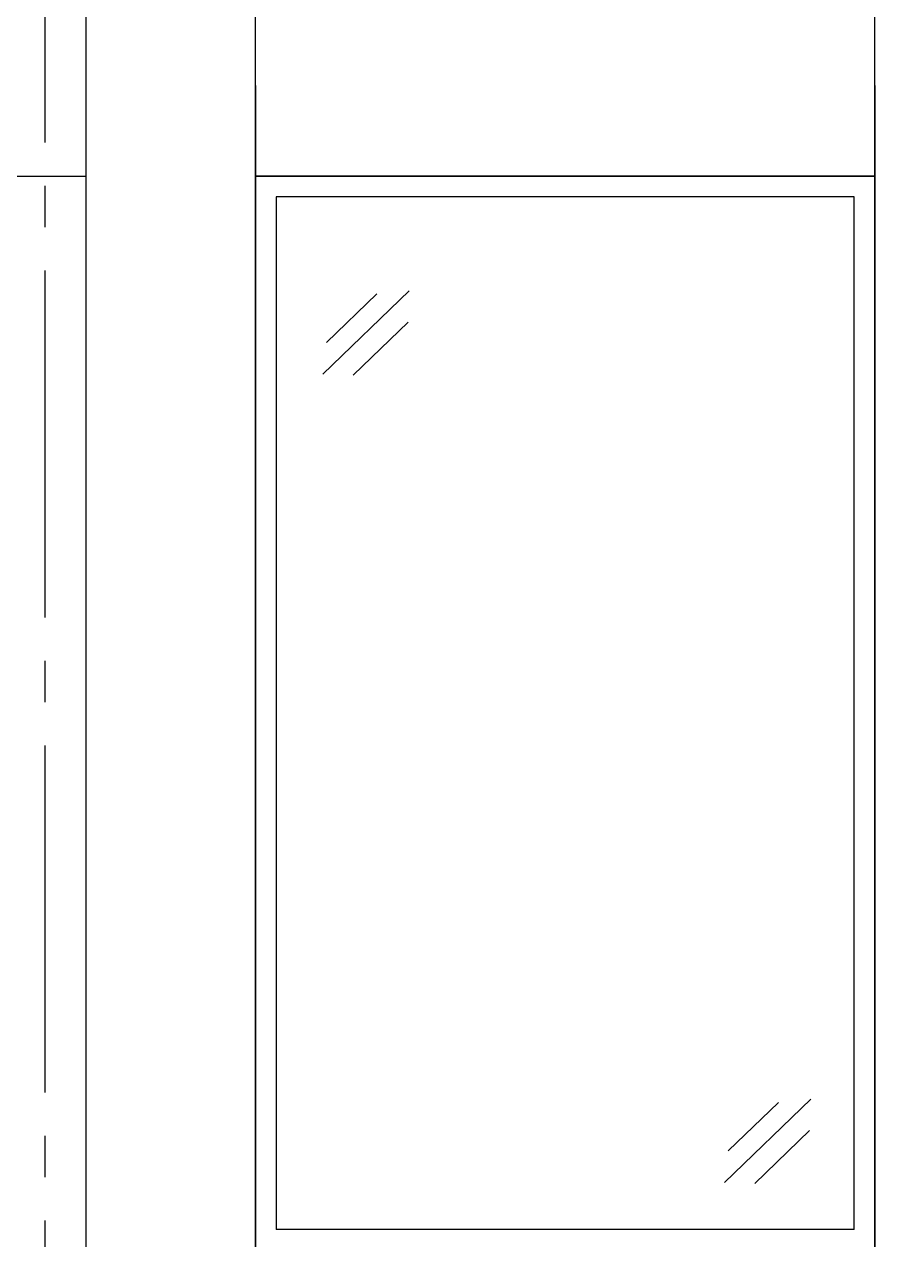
# Model space of a CAD drawing. Header units: millimetres. Extents: x 1217 to 2428, y 234 to 644.
# Drawn here: x 2134.699 to 2136.759, y 379.576 to 382.519 of the extents above; entities that cross this region are included whole.
import ezdxf

# ---------------------------------------------------------------- set-up
doc = ezdxf.new("R2010")
doc.units = ezdxf.units.MM
doc.linetypes.add('ACAD_ISO04W100', pattern=[30, 24, -3, 0, -3])
for name, color, linetype in [('0.1', 251, 'Continuous'), ('0.3', 6, 'Continuous'), ('EJES', 8, 'Continuous')]:
    doc.layers.add(name, color=color, linetype=linetype)

msp = doc.modelspace()

# ---------------------------------------------------------------- linework, layer by layer
at = {"layer": '0.1', "ltscale": 3}
for p, q in [((2135.25915, 382.37099, 0), (2135.25915, 377.47099, 0)), ((2136.75896, 377.47099, 0), (2136.75896, 382.37099, 0)), ((2136.75896, 382.15099, 0), (2135.25915, 382.15099, 0)), ((2136.70896, 382.10099, 0), (2135.30915, 382.10099, 0)), ((2135.30915, 382.10099, 0), (2135.30915, 379.60099, 0)), ((2136.70896, 379.60099, 0), (2136.70896, 382.10099, 0))]:
    msp.add_line(p, q, dxfattribs=at)
at = {"layer": '0.1', "ltscale": 3, "elevation": 0}
for points in [[(2135.25915, 377.37099), (2135.25915, 384.82099)], [(2135.25915, 382.15099), (2136.75896, 382.15099), (2136.75896, 383.05099), (2135.25915, 383.05099)], [(2136.75896, 382.37099), (2136.75896, 377.47099)], [(2135.42263, 381.67199), (2135.63153, 381.87353)], [(2135.43122, 381.74841), (2135.5532, 381.86609)], [(2135.49599, 381.66953), (2135.62875, 381.7976)], [(2136.39518, 379.71447), (2136.60409, 379.91601)], [(2136.40377, 379.79089), (2136.52575, 379.90857)], [(2136.46855, 379.71201), (2136.6013, 379.84008)], [(2136.70896, 379.60099), (2135.30915, 379.60099)]]:
    msp.add_lwpolyline(points, dxfattribs=at)
at = {"layer": '0.3', "ltscale": 3, "elevation": 0}
for points in [[(2134.04704, 382.15099), (2134.84896, 382.15099), (2134.84896, 383.05099), (2134.04704, 383.05099)], [(2134.84924, 376.17099), (2134.84924, 382.37113)]]:
    msp.add_lwpolyline(points, dxfattribs=at)
at = {"layer": 'EJES', "linetype": 'ACAD_ISO04W100', "ltscale": 0.035, "elevation": 0}
msp.add_lwpolyline([(2134.74922, 384.22243), (2134.74922, 373.9818)], dxfattribs=at)

doc.saveas('drawing.dxf')
